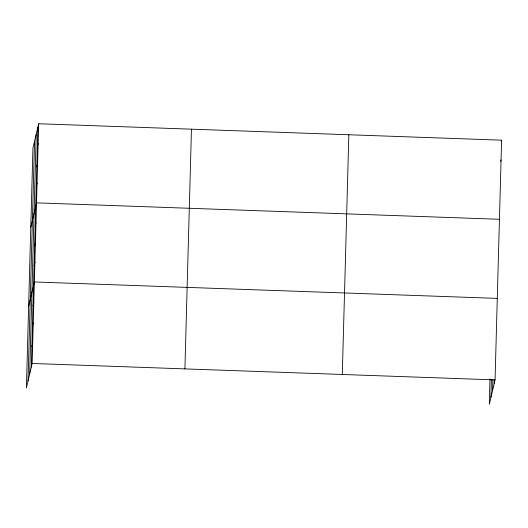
<?xml version="1.0" encoding="UTF-8"?>
<svg xmlns="http://www.w3.org/2000/svg" width="528" height="528" viewBox="0 0 528 528"><rect width="100%" height="100%" fill="white"/><g stroke="black" fill="none" stroke-linecap="round" stroke-linejoin="round"><path stroke-width="0.79" d="M28.024 380.959L34.564 141.24M29.693 373.883L36.234 134.165M31.317 367.019L37.858 127.301M38.696 123.75L32.941 148.104L26.4 387.823L32.155 363.469L38.696 123.75L501.6 140.177L495.059 379.896L489.304 404.25L489.991 378.985M184.912 368.887L191.453 129.169M342.302 374.477L348.843 134.759M490.928 397.386L491.416 379.454M492.598 390.311L492.888 379.718M494.221 383.447L494.333 379.375M37.316 147.074L38.155 143.524M36.782 166.855L37.62 163.304M36.241 186.628L37.079 183.077M30.782 227.212L36.538 202.858L499.442 219.285M35.158 226.182L35.996 222.631M34.624 245.962L35.462 242.411M34.082 265.736L34.921 262.185M28.624 306.319L34.379 281.965L497.284 298.393M32.987 305.89L33.825 302.339M32.432 326.264L33.271 322.714M31.871 346.639L32.716 343.088M501.263 141.596L501.6 140.177M500.722 161.377L501.059 159.958M32.155 363.469L495.059 379.896"/></g></svg>
